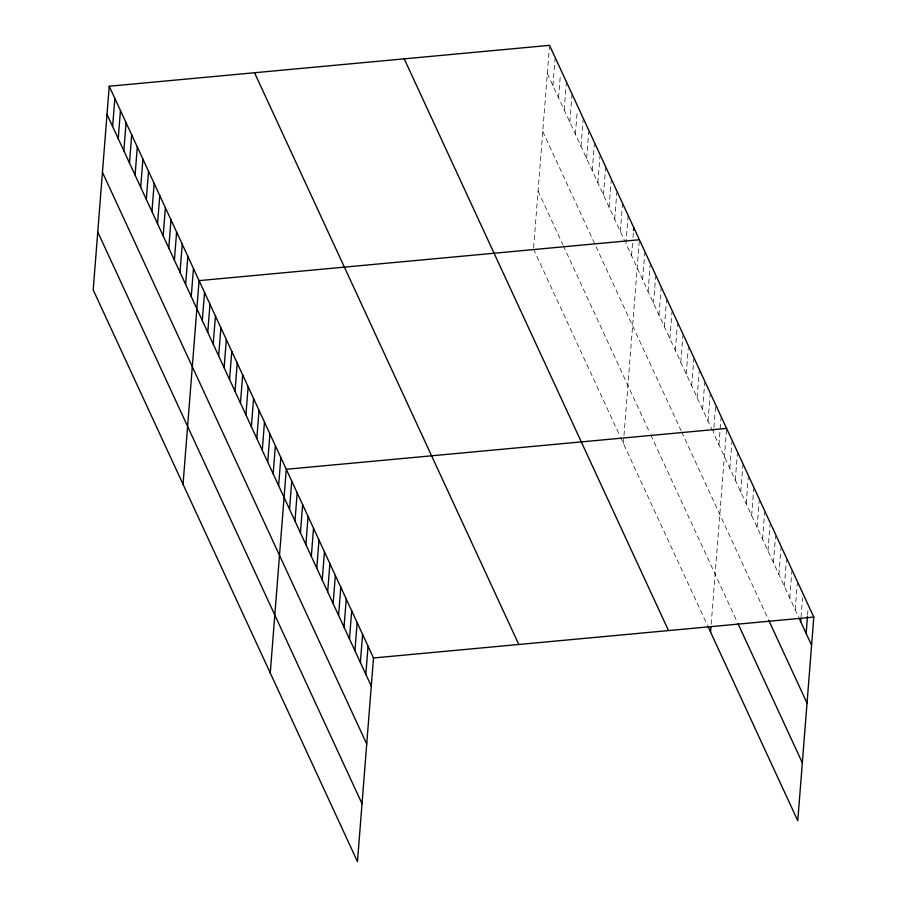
<?xml version="1.0" encoding="UTF-8"?>
<svg xmlns="http://www.w3.org/2000/svg" width="907" height="907" viewBox="0 0 907 907"><rect width="100%" height="100%" fill="white"/><g stroke="black" fill="none" stroke-linecap="round" stroke-linejoin="round"><path stroke-width="0.68" stroke-dasharray="4.54 3.4" d="M533.611 247.713L549.427 46.756M552.941 85.632L555.039 58.91M558.553 97.775L560.322 75.27M564.165 109.928L566.274 83.206M569.789 122.082L571.886 95.348M575.401 134.225L577.169 111.72M581.013 146.378L583.122 119.656M586.636 158.521L588.734 131.798M592.248 170.675L594.346 143.952M597.86 182.829L599.969 156.106M603.484 194.971L605.695 166.843M609.096 207.125L611.193 180.402M614.708 219.267L616.817 192.545M620.331 231.421L622.542 203.293M628.154 215.435L625.943 243.575L712.392 430.598M631.555 255.717L632.553 243.065M632.995 237.43L633.551 230.401M623.358 443.421L639.276 241.149M642.621 279.662L644.73 252.94M648.074 291.453L650.183 264.731M653.528 303.244L655.625 276.522M658.981 315.035L661.192 286.907M664.423 326.826L666.532 300.104M669.876 338.617L671.985 311.895M675.33 350.408L677.427 323.686M680.783 362.21L682.88 335.477M686.225 374.001L688.447 345.862M691.678 385.792L693.787 359.07M697.132 397.583L699.229 370.861M702.585 409.374L704.682 382.652M708.027 421.165L710.136 394.443M713.809 428.739L713.48 432.956L798.511 616.907M713.922 427.333L715.589 406.234M718.934 444.747L721.031 418.025M711.19 624.197L726.484 429.816M729.829 468.329L731.938 441.607M735.282 480.12L737.391 453.398M740.736 491.911L742.844 465.189M746.189 503.714L748.286 476.991M751.642 515.505L753.74 488.782M757.084 527.296L759.193 500.573M762.538 539.087L764.646 512.364M767.991 550.878L770.088 524.155M773.444 562.669L775.542 535.946M778.886 574.46L780.995 547.737M784.34 586.251L786.448 559.528M789.793 598.042L791.89 571.319M795.246 609.833L797.344 583.11M801.028 617.406L802.57 597.713M807.581 615.139L808.024 609.515M547.318 73.478L624.821 241.137M542.76 131.413L681.123 430.746M681.667 431.925L768.331 619.424M538.066 191.105L562.771 244.561M563.338 245.774L649.718 432.662M650.807 435.02L736.926 621.329M533.509 249.028L619.991 436.131M620.547 437.344L707.301 625.025"/><path stroke-width="1.36" d="M109.225 86.233L93.194 289.911L357.471 861.65L373.491 657.972L109.225 86.233L549.529 45.35L813.806 617.089L797.775 820.767L707.845 626.204M112.627 126.515L114.838 98.387M118.239 138.658L120.45 110.529M123.851 150.811L126.073 122.683M129.474 162.965L131.685 134.826M135.086 175.108L137.297 146.979M140.698 187.261L142.921 159.133M146.322 199.404L148.533 171.276M151.934 211.558L154.145 183.429M157.546 223.712L159.768 195.572M163.169 235.854L165.38 207.726M168.781 248.008L170.992 219.879M174.393 260.15L176.616 232.022M180.017 272.304L182.228 244.176M185.629 284.458L187.84 256.318M191.241 296.6L193.463 268.472M183.044 484.304L199.075 280.626L639.39 239.743M202.318 320.545L204.529 292.417M207.76 332.336L209.982 304.208M213.213 344.127L215.424 315.999M218.666 355.918L220.877 327.79M224.12 367.709L226.331 339.581M229.562 379.5L231.784 351.372M235.015 391.291L237.226 363.163M240.468 403.093L242.679 374.954M245.922 414.884L248.133 386.745M251.364 426.675L253.586 398.547M256.817 438.466L259.028 410.338M262.27 450.257L264.481 422.129M267.724 462.048L269.935 433.92M273.166 473.839L275.388 445.711M278.619 485.63L280.83 457.502M270.252 672.983L286.283 469.293L726.598 428.41M289.526 509.212L291.737 481.084M294.968 521.003L297.19 492.875M300.421 532.794L302.643 504.666M305.874 544.597L308.085 516.457M311.328 556.388L313.539 528.259M316.781 568.179L318.992 540.05M322.223 579.97L324.445 551.841M327.676 591.761L329.887 563.632M333.13 603.552L335.341 575.423M338.583 615.343L340.794 587.214M344.025 627.134L346.247 599.005M349.478 638.925L351.689 610.796M354.932 650.716L357.143 622.587M360.385 662.507L362.596 634.378M365.827 674.309L368.049 646.169M633.551 230.401L633.766 227.589M710.566 632.1L710.986 626.828M800.688 621.624L800.915 618.812M806.142 633.426L807.468 616.545M373.491 657.972L813.806 617.089M799.056 618.086L811.595 645.217M768.875 620.603L807.037 703.14M738.015 623.687L802.332 762.832M404.227 58.842L668.504 630.569M254.527 72.741L518.804 644.48M107.003 114.361L371.28 686.1M102.446 172.296L366.723 744.023M97.752 231.988L362.029 803.715"/></g></svg>
